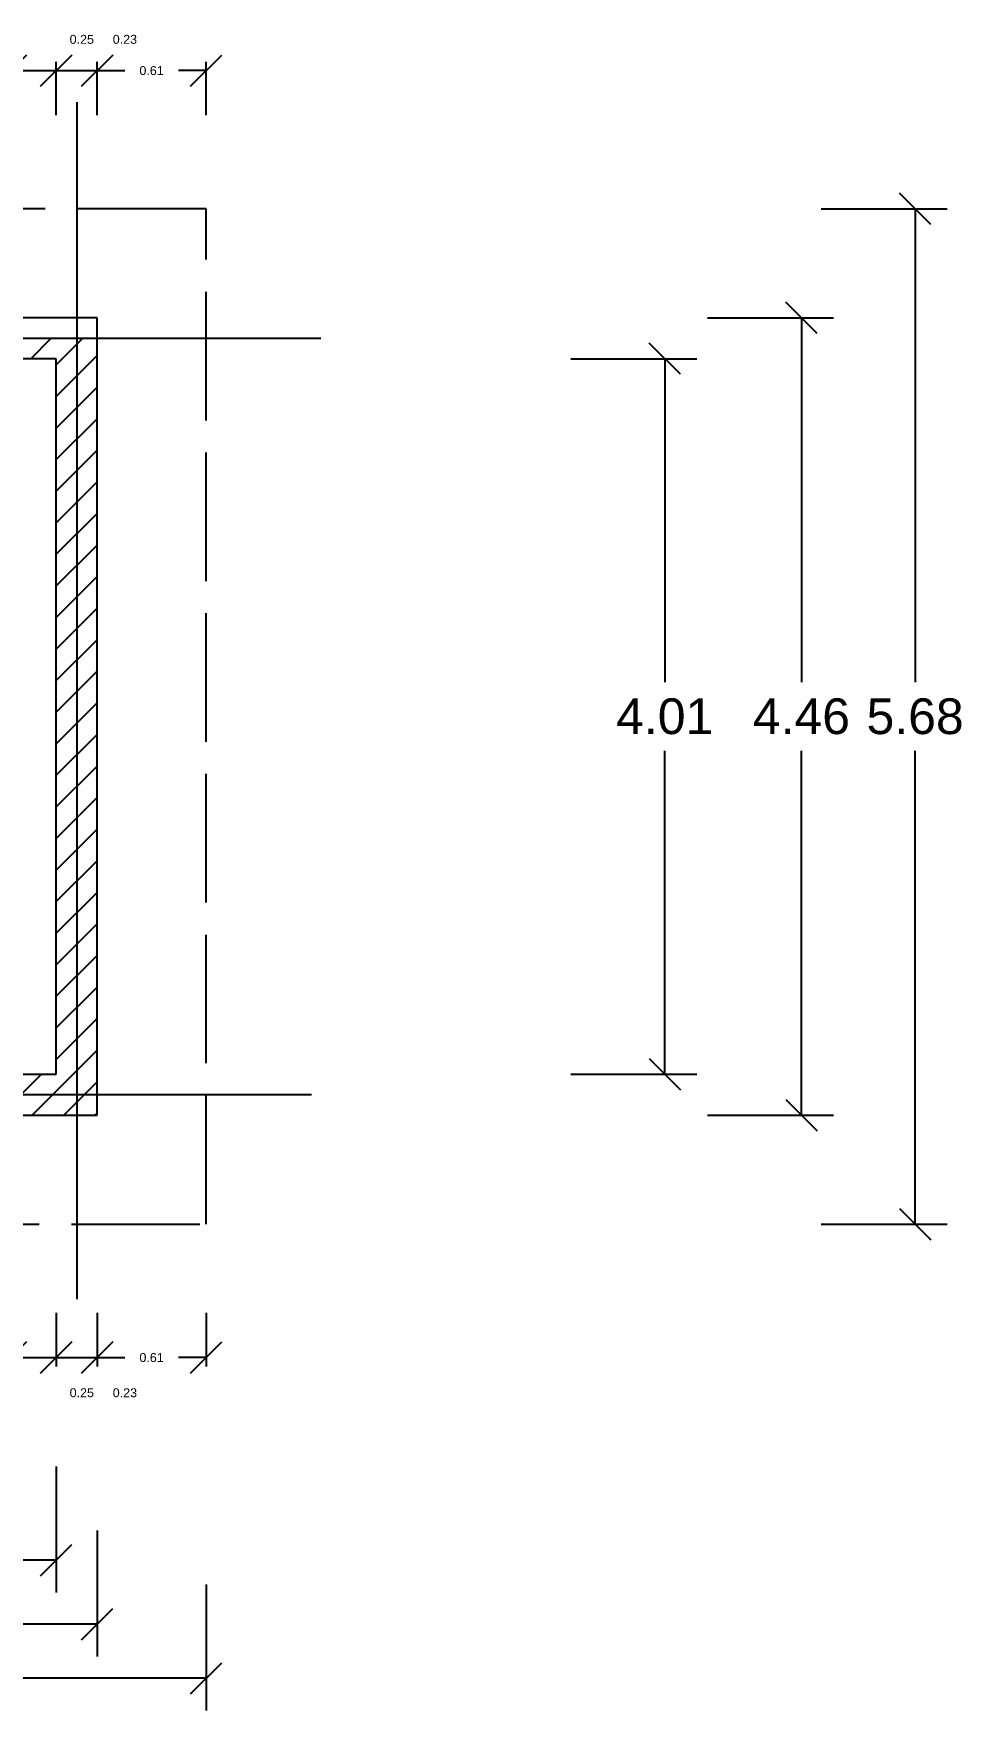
# Model space of a CAD drawing. Header units: metres. Extents: x 428 to 3974, y -4076 to 3914.
# Drawn here: x 922.33 to 927.52, y -377.07 to -367.68 of the extents above; entities that cross this region are included whole.
import ezdxf

# ---------------------------------------------------------------- set-up
doc = ezdxf.new("R2010")
doc.units = ezdxf.units.M
doc.header["$MEASUREMENT"] = 0
doc.header["$PDMODE"] = 2
doc.linetypes.add('ACAD_ISO02W100', pattern=[15, 12, -3])
doc.linetypes.add('CONTINOUS', pattern=[0])
for name, color, linetype in [('Frame', 7, 'Continuous'), ('Roof', 221, 'CONTINOUS'), ('trench', 7, 'Continuous'), ('wall', 150, 'Continuous'), ('window', 2, 'Continuous')]:
    doc.layers.add(name, color=color, linetype=linetype)
doc.styles.add('labor camp', font='arial.ttf')
doc.dimstyles.new('1@100', dxfattribs={"dimtxt": 0.2, "dimasz": 0.175, "dimexe": 0.18, "dimexo": 0.0625, "dimgap": 0.09, "dimtad": 0, "dimtih": 1, "dimtoh": 1, "dimzin": 0, "dimdsep": 46, "dimtxsty": 'labor camp', "dimblk": 'OBLIQUE', "dimcen": 0.09, "dimadec": 0, "dimazin": 0, "dimtfac": 1, "dimtofl": 0, "dimtmove": 1, "dimatfit": 3, "dimfxl": 0.525, "dimfxlon": 1, "dimtolj": 1, "dimtzin": 0, "dimarcsym": 0})
doc.dimstyles.new('Copy of 1@50', dxfattribs={"dimtxt": 0.05, "dimasz": 0.175, "dimexe": 0.05, "dimexo": 0.0625, "dimgap": 0.09, "dimtad": 0, "dimtih": 1, "dimtoh": 1, "dimzin": 0, "dimdsep": 46, "dimtxsty": 'labor camp', "dimblk": 'OBLIQUE', "dimcen": 0.09, "dimadec": 0, "dimazin": 0, "dimtfac": 1, "dimtofl": 0, "dimtmove": 1, "dimatfit": 3, "dimfxl": 0.25, "dimfxlon": 1, "dimtolj": 1, "dimtzin": 0, "dimarcsym": 0})

# ---------------------------------------------------------------- blocks, each defined once
blk = doc.blocks.new('_Oblique')
at = {"color": 0, "linetype": 'ByBlock', "lineweight": -2}
blk.add_line((-0.5, -0.5), (0.5, 0.5), dxfattribs=at)
blk = doc.blocks.new('*D201')
at = {"layer": 'Defpoints', "color": 0, "transparency": 16777216}
for p in [(922.453, -369.502), (922.453, -373.5087), (925.8586, -373.5087)]:
    blk.add_point(p, dxfattribs=at)
at = {"layer": 'window', "color": 0, "lineweight": -2, "transparency": 16777216}
for p, q in [((925.3336, -369.502), (926.0386, -369.502)), ((925.8586, -369.502), (925.8586, -371.3132)), ((925.8586, -373.5087), (925.8586, -371.6975)), ((925.3336, -373.5087), (926.0386, -373.5087))]:
    blk.add_line(p, q, dxfattribs=at)
at = {"layer": 'window', "color": 0, "lineweight": -2, "transparency": 16777216, "xscale": 0.175, "yscale": 0.175, "zscale": 0.175}
for p, rotation in [((925.8586, -369.502), 90), ((925.8586, -373.5087), 270)]:
    blk.add_blockref('_Oblique', p, dxfattribs=dict(at, rotation=rotation))
at = {"layer": 'window', "color": 0, "lineweight": 5, "transparency": 16777216, "insert": (925.8586, -371.5054), "char_height": 0.2, "attachment_point": 5, "style": 'labor camp'}
blk.add_mtext('\\A1;4.01', dxfattribs=at)
blk = doc.blocks.new('*D202')
at = {"layer": 'Defpoints', "color": 0, "transparency": 16777216}
for p in [(922.6816, -369.2734), (922.6816, -373.7373), (926.6237, -373.7373)]:
    blk.add_point(p, dxfattribs=at)
at = {"layer": 'window', "color": 0, "lineweight": -2, "transparency": 16777216}
for p, q in [((926.0987, -369.2734), (926.8037, -369.2734)), ((926.6237, -369.2734), (926.6237, -371.3132)), ((926.6237, -373.7373), (926.6237, -371.6975)), ((926.0987, -373.7373), (926.8037, -373.7373))]:
    blk.add_line(p, q, dxfattribs=at)
at = {"layer": 'window', "color": 0, "lineweight": -2, "transparency": 16777216, "xscale": 0.175, "yscale": 0.175, "zscale": 0.175}
for p, rotation in [((926.6237, -369.2734), 90), ((926.6237, -373.7373), 270)]:
    blk.add_blockref('_Oblique', p, dxfattribs=dict(at, rotation=rotation))
at = {"layer": 'window', "color": 0, "lineweight": 5, "transparency": 16777216, "insert": (926.6237, -371.5054), "char_height": 0.2, "attachment_point": 5, "style": 'labor camp'}
blk.add_mtext('\\A1;4.46', dxfattribs=at)
blk = doc.blocks.new('*D203')
at = {"layer": 'Defpoints', "color": 0, "transparency": 16777216}
for p in [(923.2916, -368.6634), (923.2916, -374.3473), (927.2599, -374.3473)]:
    blk.add_point(p, dxfattribs=at)
at = {"layer": 'window', "color": 0, "lineweight": -2, "transparency": 16777216}
for p, q in [((926.7349, -368.6634), (927.4399, -368.6634)), ((927.2599, -368.6634), (927.2599, -371.3132)), ((927.2599, -374.3473), (927.2599, -371.6975)), ((926.7349, -374.3473), (927.4399, -374.3473))]:
    blk.add_line(p, q, dxfattribs=at)
at = {"layer": 'window', "color": 0, "lineweight": -2, "transparency": 16777216, "xscale": 0.175, "yscale": 0.175, "zscale": 0.175}
for p, rotation in [((927.2599, -368.6634), 90), ((927.2599, -374.3473), 270)]:
    blk.add_blockref('_Oblique', p, dxfattribs=dict(at, rotation=rotation))
at = {"layer": 'window', "color": 0, "lineweight": 5, "transparency": 16777216, "insert": (927.2599, -371.5054), "char_height": 0.2, "attachment_point": 5, "style": 'labor camp'}
blk.add_mtext('\\A1;5.68', dxfattribs=at)
blk = doc.blocks.new('*D197')
at = {"layer": 'Defpoints', "color": 0, "transparency": 16777216}
for p in [(914.1475, -373.7373), (922.6816, -373.7373), (922.6816, -376.5882)]:
    blk.add_point(p, dxfattribs=at)
at = {"layer": 'window', "color": 0, "lineweight": -2, "transparency": 16777216}
for p, q in [((914.1475, -376.0632), (914.1475, -376.7682)), ((922.6816, -376.0632), (922.6816, -376.7682)), ((914.1475, -376.5882), (918.0646, -376.5882)), ((922.6816, -376.5882), (918.7644, -376.5882))]:
    blk.add_line(p, q, dxfattribs=at)
at = {"layer": 'window', "color": 0, "lineweight": -2, "transparency": 16777216, "xscale": 0.175, "yscale": 0.175, "zscale": 0.175, "rotation": 180}
blk.add_blockref('_Oblique', (914.1475, -376.5882), dxfattribs=at)
at = {"layer": 'window', "color": 0, "lineweight": -2, "transparency": 16777216, "xscale": 0.175, "yscale": 0.175, "zscale": 0.175}
blk.add_blockref('_Oblique', (922.6816, -376.5882), dxfattribs=at)
at = {"layer": 'window', "color": 0, "lineweight": 5, "transparency": 16777216, "insert": (918.4145, -376.5882), "char_height": 0.2, "attachment_point": 5, "style": 'labor camp'}
blk.add_mtext('\\A1;8.53', dxfattribs=at)
blk = doc.blocks.new('*D198')
at = {"layer": 'Defpoints', "color": 0, "transparency": 16777216}
for p in [(914.3761, -373.5087), (922.453, -373.5087), (922.453, -376.2296)]:
    blk.add_point(p, dxfattribs=at)
at = {"layer": 'window', "color": 0, "lineweight": -2, "transparency": 16777216}
for p, q in [((914.3761, -375.7046), (914.3761, -376.4096)), ((922.453, -375.7046), (922.453, -376.4096)), ((914.3761, -376.2296), (918.0644, -376.2296)), ((922.453, -376.2296), (918.7646, -376.2296))]:
    blk.add_line(p, q, dxfattribs=at)
at = {"layer": 'window', "color": 0, "lineweight": -2, "transparency": 16777216, "xscale": 0.175, "yscale": 0.175, "zscale": 0.175, "rotation": 180}
blk.add_blockref('_Oblique', (914.3761, -376.2296), dxfattribs=at)
at = {"layer": 'window', "color": 0, "lineweight": -2, "transparency": 16777216, "xscale": 0.175, "yscale": 0.175, "zscale": 0.175}
blk.add_blockref('_Oblique', (922.453, -376.2296), dxfattribs=at)
at = {"layer": 'window', "color": 0, "lineweight": 5, "transparency": 16777216, "insert": (918.4145, -376.2296), "char_height": 0.2, "attachment_point": 5, "style": 'labor camp'}
blk.add_mtext('\\A1;8.08', dxfattribs=at)
blk = doc.blocks.new('*D199')
at = {"layer": 'Defpoints', "color": 0, "transparency": 16777216}
for p in [(913.5375, -374.3473), (923.2916, -374.3473), (923.2916, -376.8908)]:
    blk.add_point(p, dxfattribs=at)
at = {"layer": 'window', "color": 0, "lineweight": -2, "transparency": 16777216}
for p, q in [((913.5375, -376.3658), (913.5375, -377.0708)), ((923.2916, -376.3658), (923.2916, -377.0708)), ((913.5375, -376.8908), (918.064, -376.8908)), ((923.2916, -376.8908), (918.765, -376.8908))]:
    blk.add_line(p, q, dxfattribs=at)
at = {"layer": 'window', "color": 0, "lineweight": -2, "transparency": 16777216, "xscale": 0.175, "yscale": 0.175, "zscale": 0.175, "rotation": 180}
blk.add_blockref('_Oblique', (913.5375, -376.8908), dxfattribs=at)
at = {"layer": 'window', "color": 0, "lineweight": -2, "transparency": 16777216, "xscale": 0.175, "yscale": 0.175, "zscale": 0.175}
blk.add_blockref('_Oblique', (923.2916, -376.8908), dxfattribs=at)
at = {"layer": 'window', "color": 0, "lineweight": 5, "transparency": 16777216, "insert": (918.4145, -376.8908), "char_height": 0.2, "attachment_point": 5, "style": 'labor camp'}
blk.add_mtext('\\A1;9.75', dxfattribs=at)
blk = doc.blocks.new('*D309')
at = {"layer": 'Defpoints', "color": 0, "transparency": 16777216}
for p in [(922.453, -367.8894), (922.199, -369.2734), (922.453, -369.502)]:
    blk.add_point(p, dxfattribs=at)
at = {"layer": 'trench', "color": 0, "lineweight": -2, "transparency": 16777216}
for p, q in [((922.199, -368.1394), (922.199, -367.8394)), ((922.453, -368.1394), (922.453, -367.8394)), ((922.199, -367.8894), (922.453, -367.8894))]:
    blk.add_line(p, q, dxfattribs=at)
at = {"layer": 'trench', "color": 0, "lineweight": -2, "transparency": 16777216, "xscale": 0.175, "yscale": 0.175, "zscale": 0.175, "rotation": 180}
blk.add_blockref('_Oblique', (922.199, -367.8894), dxfattribs=at)
at = {"layer": 'trench', "color": 0, "lineweight": -2, "transparency": 16777216, "xscale": 0.175, "yscale": 0.175, "zscale": 0.175}
blk.add_blockref('_Oblique', (922.453, -367.8894), dxfattribs=at)
at = {"layer": 'trench', "color": 0, "transparency": 16777216, "insert": (922.596, -367.7144), "char_height": 0.05, "attachment_point": 5, "style": 'labor camp'}
blk.add_mtext('\\A1;0.25', dxfattribs=at)
blk = doc.blocks.new('*D310')
at = {"layer": 'Defpoints', "color": 0, "transparency": 16777216}
for p in [(922.6816, -367.8894), (922.6816, -369.2734), (922.453, -369.502)]:
    blk.add_point(p, dxfattribs=at)
at = {"layer": 'trench', "color": 0, "lineweight": -2, "transparency": 16777216}
for p, q in [((922.453, -368.1394), (922.453, -367.8394)), ((922.6816, -368.1394), (922.6816, -367.8394)), ((922.453, -367.8894), (922.6816, -367.8894))]:
    blk.add_line(p, q, dxfattribs=at)
at = {"layer": 'trench', "color": 0, "lineweight": -2, "transparency": 16777216, "xscale": 0.175, "yscale": 0.175, "zscale": 0.175, "rotation": 180}
blk.add_blockref('_Oblique', (922.453, -367.8894), dxfattribs=at)
at = {"layer": 'trench', "color": 0, "lineweight": -2, "transparency": 16777216, "xscale": 0.175, "yscale": 0.175, "zscale": 0.175}
blk.add_blockref('_Oblique', (922.6816, -367.8894), dxfattribs=at)
at = {"layer": 'trench', "color": 0, "transparency": 16777216, "insert": (922.8373, -367.7144), "char_height": 0.05, "attachment_point": 5, "style": 'labor camp'}
blk.add_mtext('\\A1;0.23', dxfattribs=at)
blk = doc.blocks.new('*D311')
at = {"layer": 'Defpoints', "color": 0, "transparency": 16777216}
for p in [(923.2916, -367.8894), (923.2916, -368.6634), (922.6816, -369.2734)]:
    blk.add_point(p, dxfattribs=at)
at = {"layer": 'trench', "color": 0, "lineweight": -2, "transparency": 16777216}
for p, q in [((922.6816, -368.1394), (922.6816, -367.8394)), ((923.2916, -368.1394), (923.2916, -367.8394)), ((922.6816, -367.8894), (922.8365, -367.8894)), ((923.2916, -367.8894), (923.1367, -367.8894))]:
    blk.add_line(p, q, dxfattribs=at)
at = {"layer": 'trench', "color": 0, "lineweight": -2, "transparency": 16777216, "xscale": 0.175, "yscale": 0.175, "zscale": 0.175, "rotation": 180}
blk.add_blockref('_Oblique', (922.6816, -367.8894), dxfattribs=at)
at = {"layer": 'trench', "color": 0, "lineweight": -2, "transparency": 16777216, "xscale": 0.175, "yscale": 0.175, "zscale": 0.175}
blk.add_blockref('_Oblique', (923.2916, -367.8894), dxfattribs=at)
at = {"layer": 'trench', "color": 0, "transparency": 16777216, "insert": (922.9866, -367.8894), "char_height": 0.05, "attachment_point": 5, "style": 'labor camp'}
blk.add_mtext('\\A1;0.61', dxfattribs=at)
blk = doc.blocks.new('*D338')
at = {"layer": 'Defpoints', "color": 0, "transparency": 16777216}
for p in [(922.199, -373.5087), (922.453, -373.5087), (922.453, -375.0951)]:
    blk.add_point(p, dxfattribs=at)
at = {"layer": 'trench', "color": 0, "lineweight": -2, "transparency": 16777216}
for p, q in [((922.199, -374.8451), (922.199, -375.1451)), ((922.453, -374.8451), (922.453, -375.1451)), ((922.199, -375.0951), (922.453, -375.0951))]:
    blk.add_line(p, q, dxfattribs=at)
at = {"layer": 'trench', "color": 0, "lineweight": -2, "transparency": 16777216, "xscale": 0.175, "yscale": 0.175, "zscale": 0.175, "rotation": 180}
blk.add_blockref('_Oblique', (922.199, -375.0951), dxfattribs=at)
at = {"layer": 'trench', "color": 0, "lineweight": -2, "transparency": 16777216, "xscale": 0.175, "yscale": 0.175, "zscale": 0.175}
blk.add_blockref('_Oblique', (922.453, -375.0951), dxfattribs=at)
at = {"layer": 'trench', "color": 0, "transparency": 16777216, "insert": (922.596, -375.2922), "char_height": 0.05, "attachment_point": 5, "style": 'labor camp'}
blk.add_mtext('\\A1;0.25', dxfattribs=at)
blk = doc.blocks.new('*D339')
at = {"layer": 'Defpoints', "color": 0, "transparency": 16777216}
for p in [(922.453, -373.5087), (922.6816, -373.7373), (922.6816, -375.0951)]:
    blk.add_point(p, dxfattribs=at)
at = {"layer": 'trench', "color": 0, "lineweight": -2, "transparency": 16777216}
for p, q in [((922.453, -374.8451), (922.453, -375.1451)), ((922.6816, -374.8451), (922.6816, -375.1451)), ((922.453, -375.0951), (922.6816, -375.0951))]:
    blk.add_line(p, q, dxfattribs=at)
at = {"layer": 'trench', "color": 0, "lineweight": -2, "transparency": 16777216, "xscale": 0.175, "yscale": 0.175, "zscale": 0.175, "rotation": 180}
blk.add_blockref('_Oblique', (922.453, -375.0951), dxfattribs=at)
at = {"layer": 'trench', "color": 0, "lineweight": -2, "transparency": 16777216, "xscale": 0.175, "yscale": 0.175, "zscale": 0.175}
blk.add_blockref('_Oblique', (922.6816, -375.0951), dxfattribs=at)
at = {"layer": 'trench', "color": 0, "transparency": 16777216, "insert": (922.8373, -375.2923), "char_height": 0.05, "attachment_point": 5, "style": 'labor camp'}
blk.add_mtext('\\A1;0.23', dxfattribs=at)
blk = doc.blocks.new('*D340')
at = {"layer": 'Defpoints', "color": 0, "transparency": 16777216}
for p in [(922.6816, -373.7373), (923.2916, -374.3473), (923.2916, -375.0951)]:
    blk.add_point(p, dxfattribs=at)
at = {"layer": 'trench', "color": 0, "lineweight": -2, "transparency": 16777216}
for p, q in [((922.6816, -374.8451), (922.6816, -375.1451)), ((923.2916, -374.8451), (923.2916, -375.1451)), ((922.6816, -375.0951), (922.8365, -375.0951)), ((923.2916, -375.0951), (923.1367, -375.0951))]:
    blk.add_line(p, q, dxfattribs=at)
at = {"layer": 'trench', "color": 0, "lineweight": -2, "transparency": 16777216, "xscale": 0.175, "yscale": 0.175, "zscale": 0.175, "rotation": 180}
blk.add_blockref('_Oblique', (922.6816, -375.0951), dxfattribs=at)
at = {"layer": 'trench', "color": 0, "lineweight": -2, "transparency": 16777216, "xscale": 0.175, "yscale": 0.175, "zscale": 0.175}
blk.add_blockref('_Oblique', (923.2916, -375.0951), dxfattribs=at)
at = {"layer": 'trench', "color": 0, "transparency": 16777216, "insert": (922.9866, -375.0951), "char_height": 0.05, "attachment_point": 5, "style": 'labor camp'}
blk.add_mtext('\\A1;0.61', dxfattribs=at)

msp = doc.modelspace()

# ---------------------------------------------------------------- hatches: boundary and pattern name
at = {"layer": 'trench'}
h = msp.add_hatch(dxfattribs=at)
h.set_pattern_fill('ANSI31', color=256)
h.set_pattern_definition([(45, (-40.89757, -1.05159), (-0.088388348, 0.088388348), [])])
h.paths.add_polyline_path([(922.6816, -369.3877), (922.199, -369.3877), (922.199, -369.502), (922.453, -369.502), (922.453, -373.5087), (922.199, -373.5087), (922.199, -373.7373), (922.6816, -373.7373)])
h.paths.add_polyline_path([(921.5894, -373.5087), (921.3354, -373.5087), (921.3354, -372.188), (921.1322, -372.188), (921.1322, -372.2642), (921.1063, -372.2642, -0.010019), (921.1048, -372.2896), (921.2338, -372.2896), (921.2338, -373.5087), (921.1322, -373.5087), (921.1322, -373.7373), (921.5894, -373.7373)])
h.paths.add_polyline_path([(920.5227, -373.5087), (920.4211, -373.5087), (920.4211, -372.188), (920.2179, -372.188), (920.2179, -372.2642), (920.192, -372.2642, -0.010019), (920.1904, -372.2896), (920.3195, -372.2896), (920.3195, -373.5087), (920.2179, -373.5087), (920.2179, -373.7373), (920.5227, -373.7373)])
h.paths.add_polyline_path([(919.6083, -373.5087), (919.5067, -373.5087), (919.5067, -372.188), (919.3035, -372.188), (919.3035, -372.2642), (919.2776, -372.2642, -0.010019), (919.2761, -372.2896), (919.4051, -372.2896), (919.4051, -373.5087), (919.3035, -373.5087), (919.3035, -373.7373), (919.6083, -373.7373)])
h.paths.add_polyline_path([(918.6939, -373.5087), (918.5923, -373.5087), (918.5923, -372.188), (918.3891, -372.188), (918.3891, -372.2642), (918.3632, -372.2642, -0.010019), (918.3617, -372.2896), (918.4907, -372.2896), (918.4907, -373.5087), (918.3891, -373.5087), (918.3891, -373.7373), (918.6939, -373.7373)])
h.paths.add_polyline_path([(917.7796, -373.5087), (917.678, -373.5087), (917.678, -372.2896), (917.678, -372.188), (917.5764, -372.188), (917.5002, -372.188), (917.5002, -372.2642), (917.4743, -372.2642, -0.010019), (917.4727, -372.2896), (917.5764, -372.2896), (917.5764, -373.5087), (917.5002, -373.5087), (917.5002, -373.7373), (917.7796, -373.7373)])
h.paths.add_polyline_path([(916.8906, -373.5087), (916.789, -373.5087), (916.789, -372.2896), (916.789, -372.188), (916.6874, -372.188), (916.6874, -373.5087), (914.3761, -373.5087), (914.3761, -372.1403), (914.2797, -372.1403), (914.2797, -373.7373), (916.8906, -373.7373)])
h.paths.add_polyline_path([(914.2797, -372.1403), (914.1475, -372.1403), (914.1475, -373.7373), (914.2797, -373.7373)])

# ---------------------------------------------------------------- linework, layer by layer
at = {"color": 5}
for p, q in [((922.6816, -369.2734), (914.1475, -369.2734)), ((922.6816, -373.7373), (922.6816, -369.2734)), ((922.453, -369.502), (921.3354, -369.502)), ((922.453, -373.5087), (922.453, -369.502)), ((921.3354, -373.5087), (922.453, -373.5087))]:
    msp.add_line(p, q, dxfattribs=at)
at = {"layer": 'Frame', "color": 3}
for p, q in [((922.5673, -368.0667), (922.5673, -374.7671)), ((913.3257, -369.3877), (923.9339, -369.3877)), ((923.8825, -373.623), (913.6034, -373.623))]:
    msp.add_line(p, q, dxfattribs=at)
at = {"layer": 'Roof', "linetype": 'ACAD_ISO02W100', "ltscale": 0.06}
for p, q in [((923.2916, -368.6634), (913.5375, -368.6634)), ((923.2916, -374.3473), (923.2916, -368.6634)), ((913.5375, -374.3473), (923.2916, -374.3473))]:
    msp.add_line(p, q, dxfattribs=at)
at = {"layer": 'wall', "color": 5}
msp.add_line((914.1475, -373.7373), (922.6816, -373.7373), dxfattribs=at)

# ---------------------------------------------------------------- dimensions: what is measured, and where the dimension line sits
at = {"layer": 'trench'}
for base, p1, p2, picture, middle in [((922.453, -367.8894), (922.199, -369.2734), (922.453, -369.502), '*D309', (922.596, -367.7144)), ((922.6816, -367.8894), (922.453, -369.502), (922.6816, -369.2734), '*D310', (922.8373, -367.7144)), ((923.2916, -367.8894), (922.6816, -369.2734), (923.2916, -368.6634), '*D311', (922.9866, -367.8894)), ((922.453, -375.0951), (922.199, -373.5087), (922.453, -373.5087), '*D338', (922.596, -375.2922)), ((922.6816, -375.0951), (922.453, -373.5087), (922.6816, -373.7373), '*D339', (922.8373, -375.2923)), ((923.2916, -375.0951), (922.6816, -373.7373), (923.2916, -374.3473), '*D340', (922.9866, -375.0951))]:
    dim = msp.add_linear_dim(base=base, p1=p1, p2=p2, dimstyle='Copy of 1@50', dxfattribs=at)
    dim.commit()
    dim.dimension.update_dxf_attribs({"geometry": picture, "text_midpoint": middle})
at = {"layer": 'window', "color": 0, "lineweight": 5}
for base, p1, p2, picture, middle in [((927.2599, -374.3473), (923.2916, -368.6634), (923.2916, -374.3473), '*D203', (927.2599, -371.5054)), ((926.6237, -373.7373), (922.6816, -369.2734), (922.6816, -373.7373), '*D202', (926.6237, -371.5054)), ((925.8586, -373.5087), (922.453, -369.502), (922.453, -373.5087), '*D201', (925.8586, -371.5054))]:
    dim = msp.add_linear_dim(base=base, p1=p1, p2=p2, angle=90, dimstyle='1@100', dxfattribs=at)
    dim.commit()
    dim.dimension.update_dxf_attribs({"geometry": picture, "text_midpoint": middle})
for base, p1, p2, picture, middle in [((922.453, -376.2296), (914.3761, -373.5087), (922.453, -373.5087), '*D198', (918.4145, -376.2296)), ((922.6816, -376.5882), (914.1475, -373.7373), (922.6816, -373.7373), '*D197', (918.4145, -376.5882)), ((923.2916, -376.8908), (913.5375, -374.3473), (923.2916, -374.3473), '*D199', (918.4145, -376.8908))]:
    dim = msp.add_linear_dim(base=base, p1=p1, p2=p2, dimstyle='1@100', dxfattribs=at)
    dim.commit()
    dim.dimension.update_dxf_attribs({"geometry": picture, "text_midpoint": middle})

doc.saveas('drawing.dxf')
